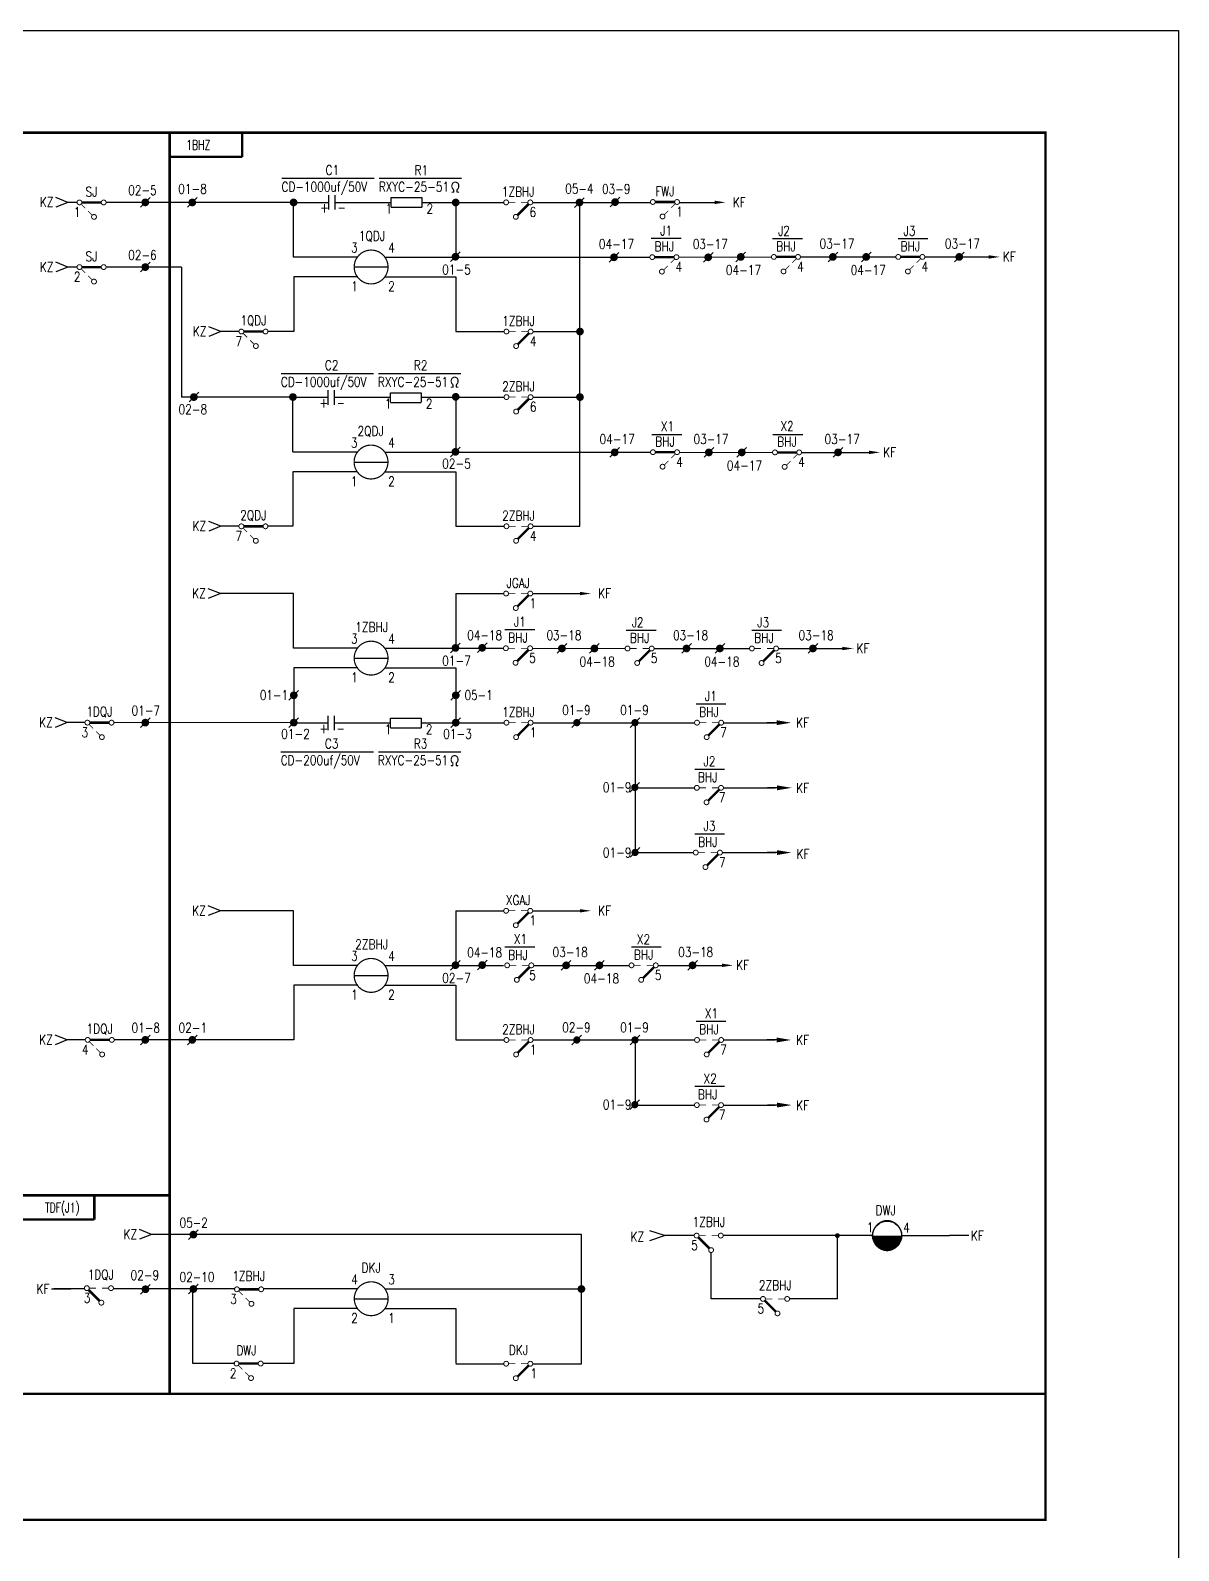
# Model space of a CAD drawing. Extents: x -49 to 597, y -18 to 596.
# Drawn here: x 359.6 to 597.1, y 281.3 to 595.8 of the extents above; entities that cross this region are included whole.
import ezdxf
from ezdxf.enums import TextEntityAlignment as Align

# ---------------------------------------------------------------- set-up
doc = ezdxf.new("R2010")
doc.units = 0
doc.layers.get('0').update_dxf_attribs({"linetype": 'CONTINUOUS'})
doc.layers.add('TIE', color=7, linetype='CONTINUOUS')
doc.layers.add('更换说明', color=6, linetype='CONTINUOUS')
doc.styles.add('CHINESE', font='txt.shx', dxfattribs={"width": 0.7, "bigfont": 'hztxt.shx'})
doc.styles.add('HZ', font='txt.shx', dxfattribs={"width": 0.7, "bigfont": 'hztxt.shx'})
doc.styles.get("Standard").update_dxf_attribs({"font": 'txt.shx', "width": 0.7, "bigfont": 'hztxt.shx'})

# ---------------------------------------------------------------- blocks, each defined once
blk = doc.blocks.new('W21')
blk.add_line((-1, -1), (1, 1))
at = {"const_width": 0.8}
blk.add_lwpolyline([(-0.4, 0, 1), (0.4, 0, 1)], format="xyb", close=True, dxfattribs=at)
blk = doc.blocks.new('D')
blk.add_line((1, 1), (-1, -1))
at = {"const_width": 0.75}
blk.add_lwpolyline([(-0.375, 0, 1), (0.375, 0, 1)], format="xyb", close=True, dxfattribs=at)
blk = doc.blocks.new('134')
at = {"const_width": 0.2}
for points in [[(1, 0, -1), (0, 0, -1)], [(6, 0, -1), (5, 0, -1)], [(4, -3, -1), (3, -3, -1)]]:
    blk.add_lwpolyline(points, format="xyb", close=True, dxfattribs=at)
for points, const_width in [([(5, 0), (1, 0)], 0.5), ([(0.85, -0.35), (1.7, -1.2)], 0.15), ([(2.3, -1.8), (3.15, -2.65)], 0.15)]:
    blk.add_lwpolyline(points, dxfattribs=dict(const_width=const_width))
blk.add_lwpolyline([(5.5, -1.3, 0, 0, 0), (5.5, -2.3, 0.8, 0, 0), (5.5, -4.5, 0, 0, 0)], format="xyseb")
at = {"width": 0.8}
for tag, p in [('RELAY', (3, 2.2)), ('0', (0, -2))]:
    blk.add_attdef(tag, text='', height=2, dxfattribs=at).set_placement(p, align=Align.MIDDLE)
blk = doc.blocks.new('143')
at = {"const_width": 0.2}
for points in [[(-6, 0, 1), (-5, 0, 1)], [(-1, 0, 1), (0, 0, 1)], [(-4, -3, 1), (-3, -3, 1)]]:
    blk.add_lwpolyline(points, format="xyb", close=True, dxfattribs=at)
for points, const_width in [([(-5, 0), (-3.6, 0)], 0.15), ([(-2.4, 0), (-1, 0)], 0.15), ([(-0.85, -0.35), (-3.15, -2.65)], 0.5)]:
    blk.add_lwpolyline(points, dxfattribs=dict(const_width=const_width))
blk.add_lwpolyline([(-5.5, -1.3, 0, 0, 0), (-5.5, -2.3, 0.8, 0, 0), (-5.5, -4.5, 0, 0, 0)], format="xyseb")
at = {"width": 0.8}
for tag, p in [('RELAY', (-3, 2.2)), ('0', (0, -2))]:
    blk.add_attdef(tag, text='', height=2, dxfattribs=at).set_placement(p, align=Align.MIDDLE)
blk = doc.blocks.new('133')
at = {"const_width": 0.2}
for points in [[(-6, 0, 1), (-5, 0, 1)], [(-1, 0, 1), (0, 0, 1)], [(-4, -3, 1), (-3, -3, 1)]]:
    blk.add_lwpolyline(points, format="xyb", close=True, dxfattribs=at)
for points, const_width in [([(-5, 0), (-1, 0)], 0.5), ([(-2.3, -1.8), (-3.15, -2.65)], 0.15), ([(-0.85, -0.35), (-1.7, -1.2)], 0.15)]:
    blk.add_lwpolyline(points, dxfattribs=dict(const_width=const_width))
blk.add_lwpolyline([(-5.5, -1.3, 0, 0, 0), (-5.5, -2.3, 0.8, 0, 0), (-5.5, -4.5, 0, 0, 0)], format="xyseb")
at = {"width": 0.8}
for tag, p in [('RELAY', (-3, 2.2)), ('0', (0, -2))]:
    blk.add_attdef(tag, text='', height=2, dxfattribs=at).set_placement(p, align=Align.MIDDLE)
blk = doc.blocks.new('W03')
blk.add_line((-3.5, 0), (3.5, 0))
at = {"const_width": 0.25}
blk.add_lwpolyline([(-3.5, 0, 1), (3.5, 0, 1)], format="xyb", close=True, dxfattribs=at)
blk = doc.blocks.new('A$C576B1F80')
at = {"const_width": 0.2}
for points in [[(0.1, 4.5, 1), (1.1, 4.5, 1)], [(5.1, 4.5, 1), (6.1, 4.5, 1)], [(2.1, 1.5, 1), (3.1, 1.5, 1)]]:
    blk.add_lwpolyline(points, format="xyb", close=True, dxfattribs=at)
blk.add_lwpolyline([(0.6, 3.2, 0, 0, 0), (0.6, 2.2, 0.8, 0, 0), (0.6, 0, 0, 0, 0)], format="xyseb")
for points, const_width in [([(1.1, 4.5), (2.5, 4.5)], 0.15), ([(5.25, 4.15), (2.95, 1.85)], 0.5), ([(3.7, 4.5), (5.1, 4.5)], 0.15)]:
    blk.add_lwpolyline(points, dxfattribs=dict(const_width=const_width))
blk = doc.blocks.new('W52')
blk.add_lwpolyline([(0, -3.3, 0, 0.7, 0), (0, -1, 0.7, 0.7, 0)], format="xyseb")
blk.add_lwpolyline([(0, 0), (0, -1)])
blk = doc.blocks.new('114')
at = {"const_width": 0.2}
for points in [[(1, 0, -1), (0, 0, -1)], [(6, 0, -1), (5, 0, -1)], [(4, -3, -1), (3, -3, -1)]]:
    blk.add_lwpolyline(points, format="xyb", close=True, dxfattribs=at)
for points, const_width in [([(5, 0), (1, 0)], 0.5), ([(0.85, -0.35), (1.7, -1.2)], 0.15), ([(2.3, -1.8), (3.15, -2.65)], 0.15)]:
    blk.add_lwpolyline(points, dxfattribs=dict(const_width=const_width))
blk.add_lwpolyline([(5.5, -4.5, 0, 0, 0), (5.5, -3.5, 0.8, 0, 0), (5.5, -1.3, 0, 0, 0)], format="xyseb")
at = {"width": 0.8}
for tag, p in [('RELAY', (3, 2.2)), ('0', (0, -2))]:
    blk.add_attdef(tag, text='', height=2, dxfattribs=at).set_placement(p, align=Align.MIDDLE)
blk = doc.blocks.new('W22')
at = {"const_width": 0.8}
blk.add_lwpolyline([(-0.4, 0, 1), (0.4, 0, 1)], format="xyb", close=True, dxfattribs=at)
blk = doc.blocks.new('T')
blk.add_line((0, 3), (0, 0))
blk.add_lwpolyline([(0, 2, 1, 0, 0), (0, 5, 0, 0, 0)], format="xyseb")
blk = doc.blocks.new('W07')
at = {"const_width": 3}
blk.add_lwpolyline([(-1.5, 0, 1), (1.5, 0)], format="xyb", dxfattribs=at)
blk.add_circle((0, 0), 3)

msp = doc.modelspace()

# ---------------------------------------------------------------- linework, layer by layer
at = {"color": 0}
for p, q in [((411.56, 565.2), (430.68, 565.2)), ((431.7, 565.2), (448.73, 565.2)), ((367.33, 560.21), (364.83, 561.21)), ((367.33, 560.21), (364.83, 559.21)), ((369.22, 560.21), (367.33, 560.21)), ((389.12, 560.21), (375.22, 560.21)), ((389.22, 560.21), (389.12, 560.21)), ((414.01, 560.21), (389.22, 560.21)), ((414.01, 548.96), (414.01, 560.21)), ((414.01, 560.21), (421.27, 560.21)), ((421.24, 561.71), (421.24, 558.73)), ((422.55, 561.71), (422.55, 558.73)), ((422.62, 560.21), (434.15, 560.21)), ((434.15, 561.21), (434.15, 559.23)), ((434.18, 561.21), (440.53, 561.21)), ((440.47, 560.21), (447.42, 560.21)), ((440.53, 561.21), (440.53, 559.23)), ((447.48, 560.22), (457.47, 560.22)), ((447.54, 560.73), (447.54, 549.49)), ((463.47, 560.22), (487.84, 560.22)), ((473.25, 493.2), (473.25, 560.19)), ((488.82, 560.22), (492.84, 560.22)), ((493.82, 560.22), (500.08, 560.22)), ((434.18, 559.21), (440.53, 559.21)), ((488, 552.78), (494.17, 552.78)), ((513.1, 552.74), (519.26, 552.74)), ((539.06, 552.74), (545.23, 552.74)), ((367.33, 546.83), (364.83, 547.83)), ((427.27, 548.89), (414.01, 548.89)), ((432.88, 548.89), (487.7, 548.89)), ((493.7, 548.89), (512.86, 548.93)), ((518.86, 548.93), (525.26, 548.93)), ((525.26, 548.93), (538.59, 548.93)), ((544.59, 548.93), (551.08, 548.93)), ((546.59, 548.93), (556.81, 548.93)), ((367.33, 546.83), (364.83, 545.83)), ((369.22, 546.83), (367.33, 546.83)), ((389.12, 546.82), (375.22, 546.83)), ((390.8, 546.82), (389.12, 546.82)), ((390.8, 546.82), (390.8, 519.94)), ((427.27, 544.81), (414.04, 544.81)), ((414.04, 544.81), (414.04, 533.49)), ((432.88, 544.81), (447.57, 544.81)), ((447.57, 544.81), (447.57, 533.49)), ((398.99, 533.49), (396.49, 534.49)), ((398.99, 533.49), (396.49, 532.49)), ((402.71, 533.49), (398.99, 533.49)), ((414.04, 533.49), (408.71, 533.49)), ((447.57, 533.49), (457.54, 533.49)), ((463.54, 533.49), (473.25, 533.49)), ((411.41, 524.84), (430.54, 524.84)), ((431.56, 524.84), (448.59, 524.84)), ((413.87, 519.94), (390.8, 519.94)), ((413.87, 508.6), (413.87, 520)), ((413.87, 519.94), (421.09, 519.94)), ((421.09, 521.34), (421.09, 518.36)), ((422.4, 521.34), (422.4, 518.36)), ((422.4, 519.94), (434.01, 519.94)), ((434.01, 520.84), (434.01, 518.86)), ((434.04, 520.84), (440.38, 520.84)), ((440.38, 520.84), (440.38, 518.86)), ((440.38, 519.94), (447.49, 519.94)), ((447.54, 519.93), (457.54, 519.93)), ((447.56, 520.53), (447.56, 509.12)), ((463.54, 519.93), (473.25, 519.93)), ((434.04, 518.84), (440.38, 518.84)), ((488.15, 512.18), (494.32, 512.18)), ((513.17, 512.18), (519.34, 512.18)), ((427.18, 508.53), (413.87, 508.53)), ((432.87, 508.53), (487.84, 508.53)), ((493.84, 508.53), (513.09, 508.49)), ((519.09, 508.49), (525.48, 508.49)), ((525.48, 508.49), (532.06, 508.49)), ((427.21, 504.45), (413.83, 504.45)), ((413.83, 504.45), (413.83, 493.2)), ((432.87, 504.45), (447.54, 504.45)), ((447.54, 504.45), (447.54, 493.2)), ((398.94, 493.19), (396.44, 494.19)), ((398.94, 493.19), (396.44, 492.19)), ((402.7, 493.19), (398.94, 493.19)), ((413.83, 493.2), (408.7, 493.19)), ((447.54, 493.2), (457.54, 493.2)), ((463.54, 493.2), (473.25, 493.2)), ((398.86, 479.27), (396.36, 480.27)), ((398.86, 479.27), (396.36, 478.27)), ((414.01, 479.27), (398.86, 479.27)), ((414.01, 468.03), (414.01, 479.27)), ((447.54, 479.28), (447.54, 468.03)), ((447.54, 479.28), (457.47, 479.28)), ((463.47, 479.28), (472.24, 479.28)), ((457.73, 471.84), (463.9, 471.84)), ((482.82, 471.72), (488.99, 471.72)), ((508.79, 471.72), (514.96, 471.72)), ((427.27, 467.96), (414.01, 467.96)), ((432.88, 467.96), (457.43, 467.96)), ((463.43, 467.96), (482.59, 467.91)), ((488.59, 467.91), (494.99, 467.91)), ((494.99, 467.91), (508.32, 467.91)), ((514.32, 467.91), (520.81, 467.91)), ((516.31, 467.91), (526.54, 467.91)), ((427.27, 463.88), (414.04, 463.88)), ((414.04, 463.88), (414.04, 452.56)), ((432.88, 463.88), (447.54, 463.88)), ((447.54, 463.88), (447.54, 452.56)), ((497.26, 456.44), (503.43, 456.44)), ((367.19, 452.57), (364.69, 453.57)), ((421.09, 453.97), (421.09, 450.98)), ((422.4, 453.97), (422.4, 450.98)), ((434, 453.47), (434, 451.48)), ((434.03, 453.47), (440.38, 453.47)), ((440.38, 453.47), (440.38, 451.48)), ((367.19, 452.57), (364.69, 451.57)), ((370.91, 452.57), (367.19, 452.57)), ((414.04, 452.56), (376.91, 452.57)), ((413.86, 452.56), (421.09, 452.56)), ((422.4, 452.56), (434, 452.56)), ((434.03, 451.47), (440.38, 451.47)), ((440.38, 452.56), (447.54, 452.56)), ((447.54, 452.56), (457.54, 452.56)), ((463.54, 452.56), (485, 452.56)), ((484.63, 452.56), (496.96, 452.56)), ((484.65, 452.54), (484.65, 425.68)), ((502.96, 452.56), (513.65, 452.56)), ((411.4, 446.54), (430.53, 446.54)), ((431.55, 446.54), (448.58, 446.54)), ((496.99, 442.97), (503.15, 442.97)), ((484.6, 439.08), (496.93, 439.08)), ((502.93, 439.08), (513.62, 439.08)), ((497, 429.57), (503.17, 429.57)), ((484.65, 425.68), (496.7, 425.68)), ((502.7, 425.68), (513.8, 425.68)), ((398.86, 413.63), (396.36, 414.63)), ((398.86, 413.63), (396.36, 412.63)), ((414.01, 413.63), (398.86, 413.63)), ((414.01, 402.38), (414.01, 413.63)), ((447.54, 413.64), (447.54, 402.38)), ((447.54, 413.64), (457.47, 413.64)), ((463.47, 413.64), (472.24, 413.64)), ((457.73, 406.2), (463.9, 406.2)), ((483.89, 406.16), (490.06, 406.16)), ((427.27, 402.31), (414.01, 402.31)), ((432.88, 402.31), (457.43, 402.31)), ((463.69, 402.35), (470.08, 402.35)), ((470.08, 402.35), (483.42, 402.35)), ((489.42, 402.35), (495.9, 402.35)), ((491.41, 402.35), (501.64, 402.35)), ((427.27, 398.23), (414.04, 398.23)), ((414.04, 398.23), (414.04, 386.91)), ((432.88, 398.23), (447.54, 398.23)), ((447.54, 398.23), (447.54, 386.91)), ((497.26, 390.8), (503.43, 390.8)), ((367.19, 386.92), (364.69, 387.92)), ((367.19, 386.92), (364.69, 385.92)), ((370.91, 386.92), (367.19, 386.92)), ((414.04, 386.91), (376.91, 386.92)), ((447.54, 386.91), (457.54, 386.91)), ((463.54, 386.91), (485, 386.91)), ((484.63, 386.91), (496.96, 386.91)), ((484.65, 386.9), (484.65, 373.44)), ((502.96, 386.91), (513.65, 386.91)), ((496.99, 377.32), (503.15, 377.32)), ((484.6, 373.44), (496.93, 373.44)), ((502.93, 373.44), (513.62, 373.44)), ((384.64, 346.66), (382.14, 347.66)), ((384.64, 346.66), (382.14, 345.66)), ((388.37, 346.66), (384.64, 346.66)), ((473.55, 346.66), (388.37, 346.66)), ((473.55, 319.92), (473.55, 346.66)), ((490.71, 346.43), (487.71, 347.43)), ((487.71, 345.43), (490.71, 346.43)), ((496.88, 346.43), (490.71, 346.43)), ((533.79, 346.43), (502.88, 346.43)), ((526.5, 333.33), (526.5, 346.43)), ((539.79, 346.43), (549.67, 346.43)), ((500.38, 333.33), (500.38, 342.93)), ((370.74, 335.45), (364.4, 335.45)), ((393.22, 335.41), (376.72, 335.41)), ((401.93, 335.41), (388.37, 335.41)), ((393.19, 319.96), (393.19, 335.41)), ((427.29, 335.41), (407.78, 335.41)), ((432.9, 335.41), (473.55, 335.41)), ((427.29, 331.33), (414.05, 331.33)), ((414.05, 331.26), (414.05, 319.95)), ((432.9, 331.33), (447.56, 331.33)), ((447.56, 331.33), (447.56, 320.01)), ((510.61, 333.33), (500.38, 333.33)), ((526.5, 333.33), (516.61, 333.33)), ((401.83, 319.95), (393.19, 319.96)), ((414.05, 319.95), (407.7, 319.95)), ((447.56, 319.92), (457.48, 319.92)), ((463.48, 319.92), (473.55, 319.92))]:
    msp.add_line(p, q, dxfattribs=at)
at = {"color": 0, "linetype": 'Continuous'}
for p, q in [((414.01, 548.89), (414.01, 560.21)), ((414.01, 467.96), (414.01, 479.27)), ((414.01, 402.31), (414.01, 413.63))]:
    msp.add_line(p, q, dxfattribs=at)
at = {"color": 0}
msp.add_lwpolyline([(0, 287.64, 0.5, 0.5, 0), (569.57, 287.64, 0.5, 0.5, 0), (569.57, 574.64, 0.5, 0.5, 0), (0, 574.64, 0.5, 0.5, 0)], format="xyseb", close=True, dxfattribs=at)
for points, const_width in [([(388.37, 574.64), (0, 574.64)], 0.5), ([(403.37, 569.64), (388.37, 569.64), (388.37, 574.64), (404.44, 574.64)], 0.5), ([(374.22, 546.83), (370.22, 546.83)], 0.5), ([(370.08, 546.47), (370.92, 545.63)], 0.15), ([(371.52, 545.03), (372.37, 544.18)], 0.15), ([(458.47, 479.28), (459.87, 479.28)], 0.15), ([(462.62, 478.93), (460.33, 476.64)], 0.5), ([(461.07, 479.28), (462.47, 479.28)], 0.15), ([(458.54, 452.56), (459.94, 452.56)], 0.15), ([(462.68, 452.21), (460.39, 449.91)], 0.5), ([(461.14, 452.56), (462.54, 452.56)], 0.15), ([(458.47, 413.64), (459.87, 413.64)], 0.15), ([(462.62, 413.29), (460.33, 410.99)], 0.5), ([(461.07, 413.64), (462.47, 413.64)], 0.15), ([(458.54, 386.91), (459.94, 386.91)], 0.15), ([(461.14, 386.91), (462.54, 386.91)], 0.15), ([(462.68, 386.56), (460.39, 384.27)], 0.5), ([(388.37, 354.76), (0, 354.76)], 0.5), ([(372.78, 349.76), (357.78, 349.76), (357.78, 354.76), (373.85, 354.76)], 0.5), ([(569.57, 313.71), (0, 313.71)], 0.5)]:
    msp.add_lwpolyline(points, dxfattribs=dict(at, const_width=const_width))
at = {"color": 0, "linetype": 'ByBlock', "const_width": 0.5}
for points in [[(388.37, 574.64), (388.37, 313.71)], [(569.57, 574.64), (569.57, 313.71)]]:
    msp.add_lwpolyline(points, dxfattribs=at)
at = {"color": 0}
for points in [[(403.37, 574.64, 0.5, 0.5, 0), (403.37, 569.64, 0.5, 0.5, 0)], [(434.88, 545.29, 0, 0, 0), (434.88, 546.29, 0.8, 0, 0), (434.88, 548.49, 0, 0, 0)], [(374.72, 542.33, 0, 0, 0), (374.72, 543.33, 0.8, 0, 0), (374.72, 545.53, 0, 0, 0)], [(434.86, 504.93, 0, 0, 0), (434.86, 505.93, 0.8, 0, 0), (434.86, 508.13, 0, 0, 0)], [(457.97, 477.98, 0, 0, 0), (457.97, 476.98, 0.8, 0, 0), (457.97, 474.78, 0, 0, 0)], [(434.88, 467.48, 0, 0, 0), (434.88, 466.48, 0.8, 0, 0), (434.88, 464.28, 0, 0, 0)], [(458.04, 451.26, 0, 0, 0), (458.04, 450.26, 0.8, 0, 0), (458.04, 448.06, 0, 0, 0)], [(457.97, 412.34, 0, 0, 0), (457.97, 411.34, 0.8, 0, 0), (457.97, 409.14, 0, 0, 0)], [(434.88, 401.77, 0, 0, 0), (434.88, 400.77, 0.8, 0, 0), (434.88, 398.57, 0, 0, 0)], [(458.04, 385.61, 0, 0, 0), (458.04, 384.61, 0.8, 0, 0), (458.04, 382.41, 0, 0, 0)], [(372.78, 354.76, 0.5, 0.5, 0), (372.78, 349.76, 0.5, 0.5, 0)], [(536.92, 349.56, 0.25, 0.25, 0.414214), (533.79, 346.43, 0.25, 0.25, 0.414214), (536.92, 343.31, 0.25, 0.25, 1)], [(536.67, 349.56, 0.25, 0.25, -0.414214), (539.79, 346.43, 0.25, 0.25, -0.414214), (536.67, 343.31, 0.25, 0.25, -1)], [(540.66, 345.22, 0, 0, 0), (540.66, 344.22, 0.8, 0, 0), (540.66, 342.02, 0, 0, 0)], [(434.9, 334.87, 0, 0, 0), (434.9, 333.87, 0.8, 0, 0), (434.9, 331.67, 0, 0, 0)]]:
    msp.add_lwpolyline(points, format="xyseb", dxfattribs=at)
for points, const_width in [([(370.22, 546.83, -1), (369.22, 546.83, -1)], 0.2), ([(375.22, 546.83, -1), (374.22, 546.83, -1)], 0.2), ([(373.22, 543.83, -1), (372.22, 543.83, -1)], 0.2), ([(457.47, 479.28, 1), (458.47, 479.28, 1)], 0.2), ([(462.47, 479.28, 1), (463.47, 479.28, 1)], 0.2), ([(459.47, 476.28, 1), (460.47, 476.28, 1)], 0.2), ([(457.54, 452.56, 1), (458.54, 452.56, 1)], 0.2), ([(462.54, 452.56, 1), (463.54, 452.56, 1)], 0.2), ([(459.54, 449.56, 1), (460.54, 449.56, 1)], 0.2), ([(457.47, 413.64, 1), (458.47, 413.64, 1)], 0.2), ([(462.47, 413.64, 1), (463.47, 413.64, 1)], 0.2), ([(459.47, 410.64, 1), (460.47, 410.64, 1)], 0.2), ([(457.54, 386.91, 1), (458.54, 386.91, 1)], 0.2), ([(462.54, 386.91, 1), (463.54, 386.91, 1)], 0.2), ([(459.54, 383.91, 1), (460.54, 383.91, 1)], 0.2), ([(393.11, 346.71, 1), (393.61, 346.71, 1)], 0.5), ([(526.25, 346.43, -1), (526.75, 346.43, -1)], 0.5), ([(383.2, 335.41, 1), (383.7, 335.41, 1)], 0.5), ([(393.11, 335.47, 1), (393.61, 335.47, 1)], 0.5), ([(473.15, 335.38, 1), (473.95, 335.38, 1)], 0.8), ([(473.3, 335.43, -1), (473.8, 335.43, -1)], 0.5)]:
    msp.add_lwpolyline(points, format="xyb", close=True, dxfattribs=dict(at, const_width=const_width))
for points in [[(553.67, 346.43), (549.67, 346.43)], [(363.93, 335.45), (367.93, 335.45)]]:
    msp.add_lwpolyline(points, dxfattribs=at)
at = {"layer": '更换说明'}
msp.add_lwpolyline([(-48.88, 595.8), (597.08, 595.8), (597.08, -17.6), (-48.88, -17.6)], close=True, dxfattribs=at)

# ---------------------------------------------------------------- block references
at = {"color": 0}
for name, p, values in [('114', (369.22, 560.21), {'RELAY': 'SJ', '0': '1'}), ('143', (463.47, 560.22), {'RELAY': '1ZBHJ', '0': '6'}), ('133', (493.83, 560.3), {'RELAY': 'FWJ', '0': '1'}), ('133', (493.7, 548.89), {'RELAY': 'BHJ', '0': '4'}), ('133', (518.86, 548.93), {'RELAY': 'BHJ', '0': '4'}), ('133', (544.59, 548.93), {'RELAY': 'BHJ', '0': '4'}), ('143', (463.54, 533.49), {'RELAY': '1ZBHJ', '0': '4'}), ('143', (463.54, 519.93), {'RELAY': '2ZBHJ', '0': '6'}), ('133', (493.84, 508.53), {'RELAY': 'BHJ', '0': '4'}), ('133', (519.09, 508.49), {'RELAY': 'BHJ', '0': '4'}), ('114', (402.7, 493.19), {'RELAY': '2QDJ', '0': '7'}), ('143', (463.54, 493.2), {'RELAY': '2ZBHJ', '0': '4'}), ('134', (370.85, 452.57), {'RELAY': '1DQJ', '0': '3'}), ('134', (370.91, 386.92), {'RELAY': '1DQJ', '0': '4'})]:
    msp.add_blockref(name, p, dxfattribs=at).add_auto_attribs(values)
for name, p in [('W21', (383.33, 560.22)), ('W21', (393.05, 560.21)), ('W22', (414.01, 560.21)), ('W22', (447.54, 560.19)), ('W21', (473.15, 560.19)), ('W21', (480.51, 560.28)), ('W03', (430.04, 546.85)), ('W21', (383.33, 546.83)), ('W21', (447.49, 548.97)), ('W21', (480.28, 548.85)), ('W21', (499.78, 548.85)), ('W21', (506.51, 548.93)), ('W21', (525.56, 548.93)), ('W21', (532.46, 548.93)), ('W21', (551.71, 548.93)), ('W22', (473.25, 533.49)), ('W21', (393.38, 519.94)), ('W22', (413.87, 519.94)), ('W22', (447.54, 519.98)), ('W22', (473.25, 519.93)), ('W03', (430.03, 506.49)), ('W21', (447.49, 508.6)), ('W21', (480.43, 508.49)), ('W21', (499.92, 508.49)), ('W21', (506.73, 508.49)), ('W21', (526.63, 508.49)), ('W03', (430.04, 465.92)), ('W21', (447.49, 468.03)), ('W21', (453.02, 468.05)), ('W21', (469.51, 467.92)), ('W21', (476.24, 467.91)), ('W21', (495.29, 467.91)), ('W21', (502.19, 467.91)), ('W21', (521.44, 467.91)), ('A$C576B1F80', (457.33, 463.46)), ('A$C576B1F80', (482.49, 463.41)), ('A$C576B1F80', (508.22, 463.41)), ('W21', (414.04, 458.22)), ('W21', (447.55, 458.22)), ('W21', (383.33, 452.57)), ('W21', (414.04, 452.57)), ('W21', (447.55, 452.56)), ('D', (472.6, 452.56)), ('D', (484.63, 452.56)), ('A$C576B1F80', (496.86, 448.06)), ('D', (484.59, 439.16)), ('A$C576B1F80', (496.83, 434.58)), ('D', (484.65, 425.71)), ('A$C576B1F80', (496.6, 421.18)), ('W03', (430.04, 400.27)), ('W21', (447.49, 402.38)), ('W21', (453.02, 402.4)), ('A$C576B1F80', (457.59, 397.85)), ('W21', (470.39, 402.35)), ('W21', (477.28, 402.35)), ('A$C576B1F80', (483.32, 397.85)), ('W21', (496.54, 402.35)), ('W21', (383.33, 386.93)), ('W21', (393.06, 386.93)), ('D', (472.6, 386.91)), ('D', (484.63, 386.91)), ('A$C576B1F80', (496.86, 382.41)), ('D', (484.59, 373.52)), ('A$C576B1F80', (496.83, 368.94)), ('W07', (536.79, 346.43)), ('W21', (393.28, 346.63)), ('W03', (430.06, 333.37)), ('W21', (383.37, 335.33)), ('W21', (393.28, 335.38)), ('143', (463.48, 319.92))]:
    msp.add_blockref(name, p, dxfattribs=at)
for name, p, rotation in [('W52', (500.08, 560.22), 90), ('W52', (556.81, 548.93), 90), ('W52', (532.06, 508.49), 90), ('W52', (472.24, 479.28), 90), ('W52', (526.54, 467.91), 90), ('T', (511.92, 452.56), 270), ('T', (512.03, 439.08), 270), ('T', (512, 425.68), 270), ('W52', (472.24, 413.64), 90), ('W52', (501.64, 402.35), 90), ('T', (511.92, 386.91), 270), ('T', (512.03, 373.44), 270)]:
    msp.add_blockref(name, p, dxfattribs=dict(at, rotation=rotation))
at = {"color": 0, "xscale": -1}
for name, p in [('143', (496.88, 346.43)), ('143', (370.74, 335.55)), ('133', (401.79, 335.32)), ('143', (510.61, 333.33)), ('133', (401.7, 319.95))]:
    msp.add_blockref(name, p, dxfattribs=at)
at = {"layer": 'TIE', "color": 0}
msp.add_blockref('114', (402.71, 533.49), dxfattribs=at).add_auto_attribs({'RELAY': '1QDJ', '0': '7'})

# ---------------------------------------------------------------- texts
at = {"color": 6, "linetype": 'Continuous', "style": 'HZ', "width": 0.7}
msp.add_text('1BHZ', height=2, dxfattribs=at).set_placement((396.78, 571.12), align=Align.RIGHT)
at = {"color": 0, "style": 'CHINESE', "width": 0.9}
for p in [(446.45, 562.21), (446.31, 521.85), (446.3, 443.55)]:
    msp.add_text('Ω', height=2.3, dxfattribs=at).set_placement(p)
at = {"color": 0}
for s, width, p in [('1', 0.8, (433.03, 557.92)), ('2', 0.8, (441.51, 557.92)), ('+', 0.8, (419.54, 558.14)), ('-', 0.75, (423.09, 558.14)), ('+', 0.8, (419.39, 517.77)), ('1', 0.8, (432.89, 517.55)), ('2', 0.8, (441.36, 517.55)), ('-', 0.75, (422.94, 517.77)), ('+', 0.8, (419.39, 450.39)), ('-', 0.75, (422.93, 450.39)), ('1', 0.8, (432.88, 450.18)), ('2', 0.8, (441.36, 450.18))]:
    msp.add_text(s, height=2, dxfattribs=dict(at, width=width)).set_placement(p)
at = {"color": 0, "width": 0.8}
for s, p in [('3    4', (430.42, 550.85)), ('SJ', (372.22, 549.03)), ('2', (369.22, 544.83)), ('1    2', (430.42, 542.85)), ('3    4', (430.4, 510.49)), ('1    2', (430.4, 502.49)), ('JGAJ', (460.47, 481.48)), ('1', (463.47, 477.28)), ('3    4', (430.42, 469.92)), ('BHJ', (460.43, 470.16)), ('BHJ', (485.59, 470.11)), ('BHJ', (511.32, 470.11)), ('5', (463.43, 465.96)), ('5', (488.59, 465.91)), ('5', (514.32, 465.91)), ('1    2', (430.42, 461.92)), ('1ZBHJ', (460.54, 454.76)), ('BHJ', (499.96, 454.76)), ('1', (463.54, 450.56)), ('7', (502.96, 450.56)), ('BHJ', (499.68, 441.28)), ('7', (502.68, 437.08)), ('BHJ', (499.7, 427.88)), ('7', (502.7, 423.68)), ('XGAJ', (460.47, 415.84)), ('1', (463.47, 411.64)), ('3    4', (430.42, 404.27)), ('BHJ', (460.43, 404.51)), ('BHJ', (486.42, 404.55)), ('5', (463.43, 400.31)), ('5', (489.42, 400.35)), ('1    2', (430.42, 396.27)), ('2ZBHJ', (460.54, 389.11)), ('BHJ', (499.96, 389.11)), ('1', (463.54, 384.91)), ('7', (502.96, 384.91)), ('BHJ', (499.68, 375.64)), ('7', (502.68, 371.44)), ('4    3', (430.44, 337.37)), ('2    1', (430.44, 329.37))]:
    msp.add_text(s, height=2, dxfattribs=at).set_placement(p, align=Align.MIDDLE)
at = {"color": 2, "linetype": 'Continuous', "style": 'HZ', "width": 0.7}
msp.add_text('TDF(J1)', height=2, dxfattribs=at).set_placement((369.73, 351.24), align=Align.RIGHT)
at = {"color": 0, "width": 0.8}
for s, p in [('DWJ', (534.39, 351.66)), ('1ZBHJ', (496.52, 349.27)), ('1', (532.57, 348.13)), ('4', (540.14, 348.09)), ('KF', (554.1, 346.43)), ('5', (496.25, 344.43)), ('1DQJ', (371.42, 338.38)), ('1ZBHJ', (401.34, 338.05)), ('2ZBHJ', (510.25, 336.16)), ('3', (370.64, 333.54)), ('3', (400.9, 333.32)), ('5', (509.98, 331.33)), ('DWJ', (402.17, 322.68)), ('DKJ', (458.54, 322.75)), ('2', (400.8, 317.94)), ('1', (463.05, 317.92))]:
    msp.add_text(s, height=2, dxfattribs=at).set_placement(p, align=Align.MIDDLE_LEFT)
msp.add_text('KZ', height=2, dxfattribs=at).set_placement((486.51, 346.18), align=Align.MIDDLE_RIGHT)
at = {"layer": 'TIE', "color": 0, "width": 0.8}
for s, p in [('C1', (420.64, 565.89)), ('R1', (439.01, 565.88)), ('CD-1000uf/50V', (411.49, 562.44)), ('RXYC-25-51', (431.62, 562.44)), ('KZ', (361.52, 559.27)), ('KF', (504.85, 559.24)), ('1QDJ', (427.51, 552.27)), ('KZ', (361.52, 545.88)), ('KZ', (393.18, 532.54)), ('C2', (420.49, 525.53)), ('R2', (438.87, 525.51)), ('CD-1000uf/50V', (411.35, 522.07)), ('RXYC-25-51', (431.47, 522.07)), ('2QDJ', (427.26, 511.9)), ('KZ', (393.13, 492.24)), ('KZ', (393.05, 478.32)), ('KF', (477.01, 478.3)), ('1ZBHJ', (426.78, 471.33)), ('KZ', (361.38, 451.62)), ('KF', (517.96, 451.57)), ('C3', (420.49, 447.23)), ('R3', (438.86, 447.22)), ('CD-200uf/50V', (411.34, 443.78)), ('RXYC-25-51', (431.47, 443.78)), ('KF', (518, 438.03)), ('KF', (518.04, 424.4)), ('KZ', (393.05, 412.68)), ('KF', (477.01, 412.66)), ('2ZBHJ', (426.78, 405.69)), ('KZ', (361.38, 385.97)), ('KF', (517.96, 385.93)), ('KF', (518, 372.39)), ('DKJ', (428.06, 338.79))]:
    msp.add_text(s, height=2, dxfattribs=at).set_placement(p)
at = {"layer": 'TIE', "color": 3, "width": 0.8}
for s, p in [('02-5', (379.78, 561.72)), ('01-8', (390.16, 562)), ('05-4', (470.17, 562.05)), ('03-9', (477.81, 561.99)), ('04-17', (477.16, 550.6)), ('03-17', (496.57, 550.6)), ('03-17', (522.78, 550.68)), ('03-17', (548.73, 550.68)), ('02-6', (379.78, 548.33)), ('01-5', (444.75, 545.31)), ('04-17', (503.43, 545.22)), ('04-17', (529.25, 545.22)), ('02-8', (390.21, 516.39)), ('04-17', (477.31, 510.23)), ('03-17', (496.72, 510.23)), ('03-17', (523.84, 510.23)), ('02-5', (444.75, 505.16)), ('04-17', (503.66, 504.77)), ('04-18', (449.9, 469.66)), ('03-18', (466.3, 469.66)), ('03-18', (492.5, 469.65)), ('03-18', (518.46, 469.65)), ('01-7', (444.75, 464.37)), ('04-18', (473.16, 464.19)), ('04-18', (498.98, 464.19)), ('01-1', (407, 457.26)), ('05-1', (449.34, 457.27)), ('01-9', (469.56, 454.16)), ('01-9', (481.59, 454.16)), ('01-7', (380.47, 454.07)), ('01-2', (411.46, 449.25)), ('01-3', (444.96, 449.25)), ('01-9', (478, 438.19)), ('01-9', (478, 424.68)), ('04-18', (449.9, 404.02)), ('03-18', (467.6, 404.1)), ('03-18', (493.56, 404.1)), ('02-7', (444.75, 398.73)), ('04-18', (474.08, 398.64)), ('01-8', (380.47, 388.43)), ('02-1', (390.2, 388.43)), ('02-9', (469.56, 388.51)), ('01-9', (481.59, 388.51)), ('01-9', (478, 372.55))]:
    msp.add_text(s, height=2, dxfattribs=at).set_placement(p)
at = {"layer": 'TIE', "color": 2, "width": 0.8}
for s, p in [('J1', (489.82, 553.38)), ('J2', (514.22, 553.33)), ('J3', (540.19, 553.33)), ('X1', (490.01, 512.9)), ('X2', (514.71, 512.93)), ('J1', (459.55, 472.45)), ('J2', (483.95, 472.31)), ('J3', (509.92, 472.31)), ('J1', (499.08, 457.05)), ('J2', (498.8, 443.57)), ('J3', (498.82, 430.17)), ('X2', (485.01, 406.75)), ('X1', (499.08, 391.4)), ('X2', (498.8, 377.93))]:
    msp.add_text(s, height=2, dxfattribs=at).set_placement(p)
at = {"layer": 'TIE', "color": 1, "width": 0.8}
for s, p in [('KF', (560.76, 547.98)), ('KF', (536, 507.53)), ('KF', (530.49, 466.95)), ('KF', (505.59, 401.4)), ('KZ', (378.83, 345.71))]:
    msp.add_text(s, height=2, dxfattribs=at).set_placement(p)
at = {"layer": 'TIE', "color": 6, "width": 0.8}
msp.add_text('X1', height=2, dxfattribs=at).set_placement((459.55, 406.8))
at = {"layer": 'TIE', "color": 3, "width": 0.8}
for s, p in [('05-2', (390.39, 349.1)), ('02-9', (380.27, 338.24)), ('02-10', (390.39, 337.86))]:
    msp.add_text(s, height=2, dxfattribs=at).set_placement(p, align=Align.MIDDLE_LEFT)
at = {"layer": 'TIE', "color": 0, "width": 0.8}
msp.add_text('KF', height=2, dxfattribs=at).set_placement((360.83, 335.41), align=Align.MIDDLE_LEFT)

doc.saveas('drawing.dxf')
